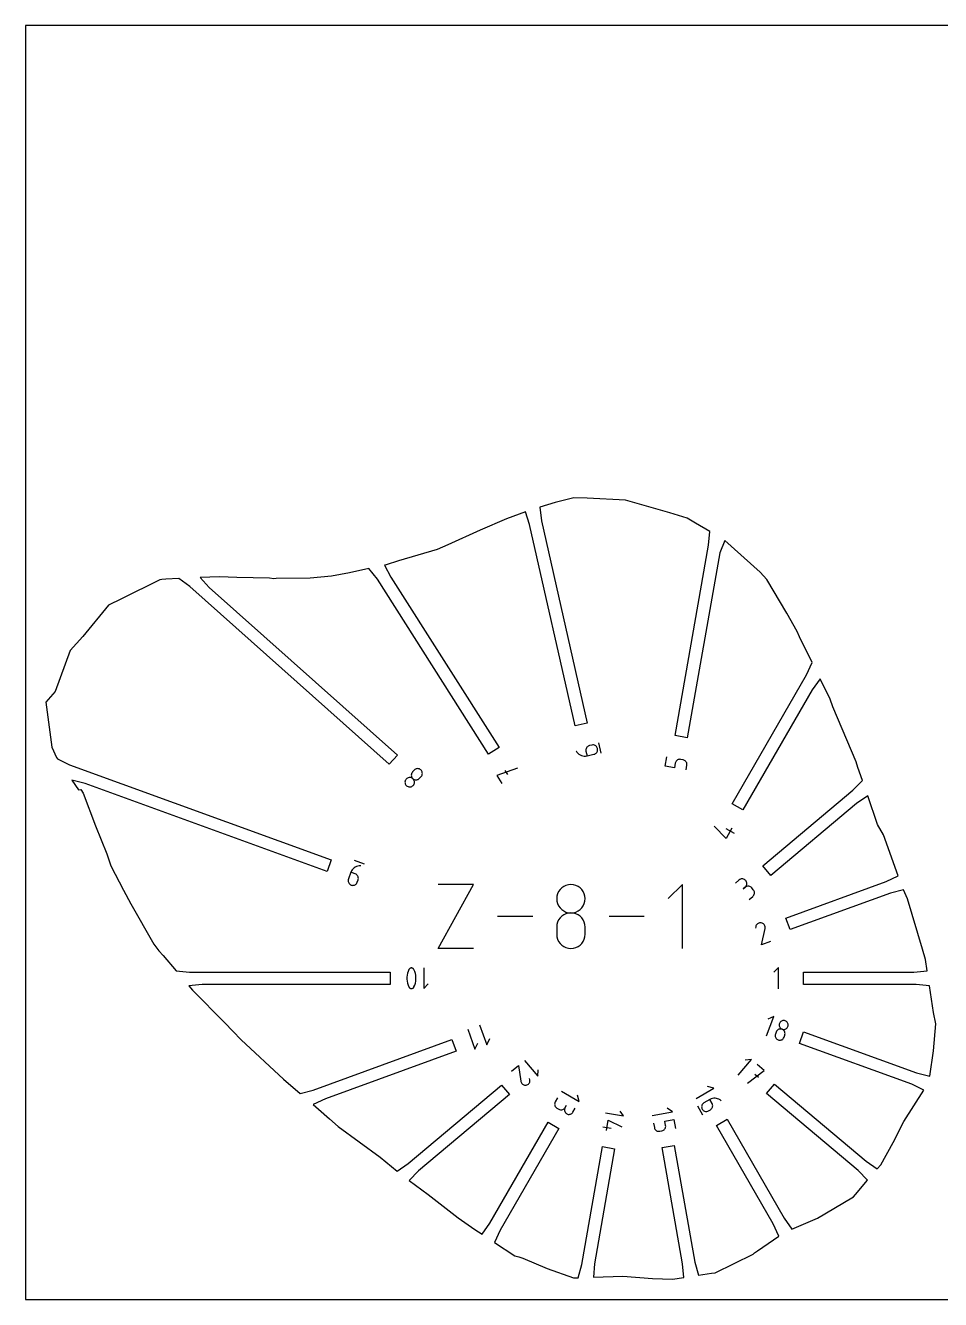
# Model space of a CAD drawing. Extents: x 0 to 480, y 0 to 420.
# Drawn here: x 0 to 301.6, y 0 to 420 of the extents above; entities that cross this region are included whole.
import ezdxf

# ---------------------------------------------------------------- set-up
doc = ezdxf.new("R2010")
doc.units = 0

msp = doc.modelspace()

# ---------------------------------------------------------------- linework, layer by layer
at = {"layer": 'annotation', "color": 1}
for p, q in [((181.495869, 180.831066), (181.495869, 180.831066)), ((181.495869, 180.831066), (181.758428, 180.431149)), ((184.70231, 181.310297), (184.690035, 181.036223)), ((184.690035, 181.036223), (184.727541, 180.756378)), ((184.761079, 181.573343), (184.70231, 181.310297)), ((184.727541, 180.756378), (185.072192, 179.231161)), ((184.863053, 181.820107), (184.761079, 181.573343)), ((185.004947, 182.045333), (184.863053, 181.820107)), ((185.183471, 182.243767), (185.004947, 182.045333)), ((185.395338, 182.410152), (185.183471, 182.243767)), ((185.637261, 182.539234), (185.395338, 182.410152)), ((185.905953, 182.625758), (185.637261, 182.539234)), ((186.665761, 182.797451), (185.905953, 182.625758)), ((185.905953, 182.625758), (185.905953, 182.625758)), ((186.945683, 182.834896), (186.665761, 182.797451)), ((187.219959, 182.822459), (186.945683, 182.834896)), ((187.4833, 182.763455), (187.219959, 182.822459)), ((187.730412, 182.661202), (187.4833, 182.763455)), ((187.956005, 182.519016), (187.730412, 182.661202)), ((188.154787, 182.340214), (187.956005, 182.519016)), ((188.321467, 182.128112), (188.154787, 182.340214)), ((188.450752, 181.886026), (188.321467, 182.128112)), ((188.400022, 180.554066), (188.502592, 180.801039)), ((188.537351, 181.617274), (188.450752, 181.886026)), ((188.502592, 180.801039), (188.561897, 181.064113)), ((188.574596, 181.337966), (188.537351, 181.617274)), ((188.537351, 181.617274), (188.537351, 181.617274)), ((188.561897, 181.064113), (188.574596, 181.337966)), ((189.783721, 180.095035), (189.007698, 183.529248)), ((181.758428, 180.431149), (182.069763, 180.080082)), ((182.069763, 180.080082), (182.423415, 179.78073)), ((182.423415, 179.78073), (182.812923, 179.535961)), ((182.812923, 179.535961), (183.231827, 179.34864)), ((183.231827, 179.34864), (183.673666, 179.221633)), ((183.673666, 179.221633), (184.13198, 179.157807)), ((184.13198, 179.157807), (184.600309, 179.160028)), ((184.600309, 179.160028), (185.072192, 179.231161)), ((185.072192, 179.231161), (187.355063, 179.747018)), ((187.355063, 179.747018), (187.623871, 179.833643)), ((187.355063, 179.747018), (187.355063, 179.747018)), ((187.623871, 179.833643), (187.86611, 179.962982)), ((187.86611, 179.962982), (188.078442, 180.129715)), ((188.078442, 180.129715), (188.257525, 180.328517)), ((188.257525, 180.328517), (188.400022, 180.554066)), ((210.782246, 175.790113), (211.325303, 178.869945)), ((214.141869, 176.785514), (213.87034, 175.245599)), ((214.215339, 177.057656), (214.141869, 176.785514)), ((214.332531, 177.305451), (214.215339, 177.057656)), ((214.488373, 177.52528), (214.332531, 177.305451)), ((214.677796, 177.713524), (214.488373, 177.52528)), ((214.895728, 177.866564), (214.677796, 177.713524)), ((215.137099, 177.980779), (214.895728, 177.866564)), ((215.396838, 178.05255), (215.137099, 177.980779)), ((215.669875, 178.078259), (215.396838, 178.05255)), ((215.951139, 178.054285), (215.669875, 178.078259)), ((216.71827, 177.919019), (215.951139, 178.054285)), ((215.951139, 178.054285), (215.951139, 178.054285)), ((216.990904, 177.845311), (216.71827, 177.919019)), ((217.239035, 177.72767), (216.990904, 177.845311)), ((217.459075, 177.571252), (217.239035, 177.72767)), ((217.647435, 177.381216), (217.459075, 177.571252)), ((217.800525, 177.162718), (217.647435, 177.381216)), ((217.914755, 176.920917), (217.800525, 177.162718)), ((217.986537, 176.66097), (217.914755, 176.920917)), ((218.012281, 176.388034), (217.986537, 176.66097)), ((127.192227, 173.171802), (127.162041, 172.905969)), ((127.162041, 172.905969), (127.177181, 172.639633)), ((127.177181, 172.639633), (127.237278, 172.37906)), ((127.26811, 173.430868), (127.192227, 173.171802)), ((127.237278, 172.37906), (127.341964, 172.130515)), ((127.390056, 173.676902), (127.26811, 173.430868)), ((127.558436, 173.903638), (127.390056, 173.676902)), ((128.076872, 174.485025), (127.558436, 173.903638)), ((127.558436, 173.903638), (127.558436, 173.903638)), ((128.282835, 174.678065), (128.076872, 174.485025)), ((128.513131, 174.826991), (128.282835, 174.678065)), ((128.761531, 174.931512), (128.513131, 174.826991)), ((129.021801, 174.991334), (128.761531, 174.931512)), ((129.287713, 175.006166), (129.021801, 174.991334)), ((129.553035, 174.975715), (129.287713, 175.006166)), ((129.811537, 174.89969), (129.553035, 174.975715)), ((130.056987, 174.777797), (129.811537, 174.89969)), ((129.892555, 171.822253), (130.410991, 172.40364)), ((130.283154, 174.609744), (130.056987, 174.777797)), ((130.475915, 174.404229), (130.283154, 174.609744)), ((130.283154, 174.609744), (130.283154, 174.609744)), ((130.410991, 172.40364), (130.579269, 172.630284)), ((130.410991, 172.40364), (130.410991, 172.40364)), ((130.625019, 174.17429), (130.475915, 174.404229)), ((130.579269, 172.630284), (130.700945, 172.87607)), ((130.730043, 173.926151), (130.625019, 174.17429)), ((130.700945, 172.87607), (130.77644, 173.134772)), ((130.790569, 173.666037), (130.730043, 173.926151)), ((130.77644, 173.134772), (130.806175, 173.400169)), ((130.806175, 173.400169), (130.790569, 173.666037)), ((162.149663, 175.181655), (155.367879, 172.72358)), ((155.367879, 172.72358), (157.048349, 170.08139)), ((158.013795, 174.40642), (158.853912, 173.085511)), ((213.87034, 175.245599), (210.782246, 175.790113)), ((217.716868, 174.567352), (217.988397, 176.107268)), ((217.988397, 176.107268), (218.012281, 176.388034)), ((217.988397, 176.107268), (217.988397, 176.107268)), ((125.110189, 170.836951), (125.080323, 170.571477)), ((125.080323, 170.571477), (125.09566, 170.305362)), ((125.09566, 170.305362), (125.15586, 170.044905)), ((125.185599, 171.095487), (125.110189, 170.836951)), ((125.15586, 170.044905), (125.260584, 169.796402)), ((125.306891, 171.340786), (125.185599, 171.095487)), ((125.260584, 169.796402), (125.409491, 169.56615)), ((125.474406, 171.566553), (125.306891, 171.340786)), ((125.409491, 169.56615), (125.602242, 169.360449)), ((125.68047, 171.759706), (125.474406, 171.566553)), ((125.474406, 171.566553), (125.474406, 171.566553)), ((125.602242, 169.360449), (125.602242, 169.360449)), ((125.602242, 169.360449), (125.828594, 169.192428)), ((125.911036, 171.908935), (125.68047, 171.759706)), ((125.828594, 169.192428), (126.074332, 169.070765)), ((126.159827, 172.013894), (125.911036, 171.908935)), ((126.074332, 169.070765), (126.333161, 168.99508)), ((126.420561, 172.074236), (126.159827, 172.013894)), ((126.333161, 168.99508), (126.598787, 168.964991)), ((126.686961, 172.089615), (126.420561, 172.074236)), ((126.598787, 168.964991), (126.864914, 168.980119)), ((126.952746, 172.059684), (126.686961, 172.089615)), ((126.864914, 168.980119), (127.125246, 169.040081)), ((127.211639, 171.984097), (126.952746, 172.059684)), ((127.125246, 169.040081), (127.373489, 169.144497)), ((127.457359, 171.862507), (127.211639, 171.984097)), ((127.341964, 172.130515), (127.49087, 171.900262)), ((127.373489, 169.144497), (127.603347, 169.292986)), ((127.683627, 171.694568), (127.457359, 171.862507)), ((127.49087, 171.900262), (127.683627, 171.694568)), ((127.603347, 169.292986), (127.808525, 169.485168)), ((127.683627, 171.694568), (127.683627, 171.694568)), ((127.683627, 171.694568), (127.909982, 171.52655)), ((127.876288, 171.488939), (127.683627, 171.694568)), ((127.683627, 171.694568), (127.683627, 171.694568)), ((127.808525, 169.485168), (127.976904, 169.711925)), ((127.808525, 169.485168), (127.808525, 169.485168)), ((128.025121, 171.258697), (127.876288, 171.488939)), ((127.909982, 171.52655), (128.155746, 171.404916)), ((127.976904, 169.711925), (128.09885, 169.958013)), ((128.129754, 171.01012), (128.025121, 171.258697)), ((128.09885, 169.958013), (128.174736, 170.217154)), ((128.189816, 170.749486), (128.129754, 171.01012)), ((128.155746, 171.404916), (128.414644, 171.329308)), ((128.174736, 170.217154), (128.204934, 170.483071)), ((128.204934, 170.483071), (128.189816, 170.749486)), ((128.414644, 171.329308), (128.680404, 171.299371)), ((128.680404, 171.299371), (128.946752, 171.314746)), ((128.946752, 171.314746), (129.207415, 171.375079)), ((129.207415, 171.375079), (129.456118, 171.480012)), ((129.456118, 171.480012), (129.686589, 171.629189)), ((129.686589, 171.629189), (129.892555, 171.822253)), ((230.90011, 151.993397), (226.938346, 156.083745)), ((232.85503, 155.379419), (230.90011, 151.993397)), ((233.624749, 153.581735), (230.91639, 155.145406)), ((111.704274, 143.470357), (108.395804, 144.674541)), ((109.545632, 142.902326), (109.103321, 142.767365)), ((110.008356, 142.973601), (109.545632, 142.902326)), ((110.485545, 142.977248), (110.008356, 142.973601)), ((110.485545, 142.977248), (110.485545, 142.977248)), ((106.40806, 138.634191), (106.335503, 138.361241)), ((107.211253, 140.840944), (106.40806, 138.634191)), ((106.40806, 138.634191), (106.40806, 138.634191)), ((107.406165, 141.275239), (107.211253, 140.840944)), ((108.680623, 140.306137), (107.211253, 140.840944)), ((107.657182, 141.669499), (107.406165, 141.275239)), ((107.958354, 142.019785), (107.657182, 141.669499)), ((108.303734, 142.322152), (107.958354, 142.019785)), ((108.687372, 142.572659), (108.303734, 142.322152)), ((108.935716, 140.186438), (108.680623, 140.306137)), ((109.103321, 142.767365), (108.687372, 142.572659)), ((109.159213, 140.027675), (108.935716, 140.186438)), ((109.348443, 139.835537), (109.159213, 140.027675)), ((109.500734, 139.61571), (109.348443, 139.835537)), ((109.613413, 139.373882), (109.500734, 139.61571)), ((109.68381, 139.115739), (109.613413, 139.373882)), ((109.709251, 138.84697), (109.68381, 139.115739)), ((109.687066, 138.573261), (109.709251, 138.84697)), ((235.903982, 138.634498), (235.642937, 138.566587)), ((236.170348, 138.656543), (235.903982, 138.634498)), ((236.435788, 138.633322), (236.170348, 138.656543)), ((236.694053, 138.565433), (236.435788, 138.633322)), ((106.335503, 138.361241), (106.313133, 138.087556)), ((106.313133, 138.087556), (106.338332, 137.818812)), ((106.338332, 137.818812), (106.408483, 137.560685)), ((106.408483, 137.560685), (106.520967, 137.31885)), ((106.520967, 137.31885), (106.673165, 137.098982)), ((106.673165, 137.098982), (106.86246, 136.906757)), ((106.86246, 136.906757), (107.086234, 136.747851)), ((107.086234, 136.747851), (107.341868, 136.627939)), ((107.341868, 136.627939), (107.341868, 136.627939)), ((107.341868, 136.627939), (107.614227, 136.555677)), ((107.614227, 136.555677), (107.887501, 136.533673)), ((107.887501, 136.533673), (108.155983, 136.55928)), ((108.155983, 136.55928), (108.413971, 136.629853)), ((108.413971, 136.629853), (108.655758, 136.742744)), ((108.655758, 136.742744), (108.875639, 136.895308)), ((108.875639, 136.895308), (109.06791, 137.084899)), ((109.06791, 137.084899), (109.226866, 137.308871)), ((109.226866, 137.308871), (109.346801, 137.564577)), ((109.346801, 137.564577), (109.614582, 138.3003)), ((109.614582, 138.3003), (109.687066, 138.573261)), ((109.614582, 138.3003), (109.614582, 138.3003)), ((135.963872, 115.736499), (147.690676, 136.856402)), ((147.690676, 136.856402), (135.963872, 136.856402)), ((175.719695, 134.507563), (175.372422, 133.778287)), ((176.182769, 135.16146), (175.719695, 134.507563)), ((176.748312, 135.726557), (176.182769, 135.16146)), ((177.402991, 136.189437), (176.748312, 135.726557)), ((178.133476, 136.536679), (177.402991, 136.189437)), ((178.926434, 136.754865), (178.133476, 136.536679)), ((179.768533, 136.830575), (178.926434, 136.754865)), ((180.610632, 136.754865), (179.768533, 136.830575)), ((179.768533, 136.830575), (179.768533, 136.830575)), ((181.40359, 136.536679), (180.610632, 136.754865)), ((182.134075, 136.189437), (181.40359, 136.536679)), ((182.788754, 135.726557), (182.134075, 136.189437)), ((183.354297, 135.16146), (182.788754, 135.726557)), ((183.81737, 134.507563), (183.354297, 135.16146)), ((184.164643, 133.778287), (183.81737, 134.507563)), ((216.542277, 136.856402), (211.847052, 132.159853)), ((216.542277, 115.736499), (216.542277, 136.856402)), ((235.1618, 138.29078), (233.963958, 137.285671)), ((235.39346, 138.452214), (235.1618, 138.29078)), ((235.642937, 138.566587), (235.39346, 138.452214)), ((237.172017, 135.895096), (236.572251, 135.391832)), ((236.572251, 135.391832), (237.172017, 135.895096)), ((236.938898, 138.453474), (236.694053, 138.565433)), ((237.164073, 138.298043), (236.938898, 138.453474)), ((237.363331, 138.099738), (237.164073, 138.298043)), ((237.172017, 135.895096), (237.371222, 136.095209)), ((237.403678, 136.05653), (237.172017, 135.895096)), ((237.172017, 135.895096), (237.172017, 135.895096)), ((237.524868, 137.868064), (237.363331, 138.099738)), ((237.363331, 138.099738), (237.363331, 138.099738)), ((237.371222, 136.095209), (237.527152, 136.321067)), ((237.653154, 136.170904), (237.403678, 136.05653)), ((237.639494, 137.618536), (237.524868, 137.868064)), ((237.527152, 136.321067), (237.639287, 136.566442)), ((237.639287, 136.566442), (237.707107, 136.825105)), ((237.70773, 137.35738), (237.639494, 137.618536)), ((237.914199, 136.238814), (237.653154, 136.170904)), ((237.707107, 136.825105), (237.730095, 137.090827)), ((237.730095, 137.090827), (237.70773, 137.35738)), ((238.180565, 136.260859), (237.914199, 136.238814)), ((238.446005, 136.237639), (238.180565, 136.260859)), ((238.704271, 136.16975), (238.446005, 136.237639)), ((238.949115, 136.05779), (238.704271, 136.16975)), ((239.17429, 135.902359), (238.949115, 136.05779)), ((239.373549, 135.704054), (239.17429, 135.902359)), ((239.876813, 135.104288), (239.373549, 135.704054)), ((239.373549, 135.704054), (239.373549, 135.704054)), ((240.037579, 134.873532), (239.876813, 135.104288)), ((240.151587, 134.62474), (240.037579, 134.873532)), ((240.21934, 134.36416), (240.151587, 134.62474)), ((175.154282, 132.98705), (175.078606, 132.14727)), ((175.078606, 132.14727), (175.078606, 132.14727)), ((175.078606, 132.14727), (175.154326, 131.303549)), ((175.372422, 133.778287), (175.154282, 132.98705)), ((175.154326, 131.303549), (175.372575, 130.509241)), ((175.372575, 130.509241), (175.71999, 129.777657)), ((183.817076, 129.777657), (184.164491, 130.509241)), ((184.164491, 130.509241), (184.38274, 131.303549)), ((184.382784, 132.98705), (184.164643, 133.778287)), ((184.38274, 131.303549), (184.45846, 132.14727)), ((184.45846, 132.14727), (184.382784, 132.98705)), ((184.45846, 132.14727), (184.45846, 132.14727)), ((238.484818, 131.89792), (239.68266, 132.903029)), ((239.68266, 132.903029), (239.881879, 133.103126)), ((239.68266, 132.903029), (239.68266, 132.903029)), ((239.881879, 133.103126), (240.037859, 133.328924)), ((240.037859, 133.328924), (240.150098, 133.574174)), ((240.150098, 133.574174), (240.218093, 133.832629)), ((240.218093, 133.832629), (240.241341, 134.098041)), ((240.241341, 134.098041), (240.21934, 134.36416)), ((167.160629, 126.296451), (155.612627, 126.296451)), ((175.71999, 129.777657), (176.183205, 129.122107)), ((176.748312, 126.345657), (176.182769, 125.779562)), ((176.183205, 129.122107), (176.748857, 128.555902)), ((177.402991, 126.809141), (176.748312, 126.345657)), ((176.748857, 128.555902), (177.40358, 128.09235)), ((178.133476, 127.156694), (177.402991, 126.809141)), ((177.40358, 128.09235), (178.13401, 127.744763)), ((178.926434, 127.374994), (178.133476, 127.156694)), ((178.13401, 127.744763), (178.926782, 127.52645)), ((179.768533, 127.450721), (178.926434, 127.374994)), ((178.926782, 127.52645), (179.768533, 127.450721)), ((179.768533, 127.450721), (180.610283, 127.52645)), ((180.610632, 127.375038), (179.768533, 127.450721)), ((179.768533, 127.450721), (179.768533, 127.450721)), ((179.768533, 127.450721), (179.768533, 127.450721)), ((180.610283, 127.52645), (181.403056, 127.744763)), ((181.40359, 127.156846), (180.610632, 127.375038)), ((181.403056, 127.744763), (182.133486, 128.09235)), ((182.134075, 126.809435), (181.40359, 127.156846)), ((182.133486, 128.09235), (182.788209, 128.555902)), ((182.788754, 126.346093), (182.134075, 126.809435)), ((182.788209, 128.555902), (183.353861, 129.122107)), ((183.354297, 125.780107), (182.788754, 126.346093)), ((183.353861, 129.122107), (183.817076, 129.777657)), ((203.928412, 126.296451), (192.38041, 126.296451)), ((175.154282, 123.598823), (175.078606, 122.755496)), ((175.078606, 122.755496), (175.078606, 120.419141)), ((175.372422, 124.392824), (175.154282, 123.598823)), ((175.719695, 125.124177), (175.372422, 124.392824)), ((176.182769, 125.779562), (175.719695, 125.124177)), ((183.81737, 125.124766), (183.354297, 125.780107)), ((184.164643, 124.393358), (183.81737, 125.124766)), ((184.382784, 123.599172), (184.164643, 124.393358)), ((184.45846, 122.755496), (184.382784, 123.599172)), ((184.45846, 120.419141), (184.45846, 122.755496)), ((184.45846, 122.755496), (184.45846, 122.755496)), ((240.673663, 122.885724), (240.615428, 122.44535)), ((240.747759, 123.158593), (240.673663, 122.885724)), ((240.865503, 123.406718), (240.747759, 123.158593)), ((241.021838, 123.626614), (240.865503, 123.406718)), ((241.211704, 123.814796), (241.021838, 123.626614)), ((241.430042, 123.967779), (241.211704, 123.814796)), ((241.671793, 124.082079), (241.430042, 123.967779)), ((241.931897, 124.154208), (241.671793, 124.082079)), ((242.205296, 124.180683), (241.931897, 124.154208)), ((242.48693, 124.158019), (242.205296, 124.180683)), ((242.758644, 124.083286), (242.48693, 124.158019)), ((242.48693, 124.158019), (242.48693, 124.158019)), ((242.617145, 116.932766), (243.741508, 122.29272)), ((243.006132, 123.965012), (242.758644, 124.083286)), ((243.225737, 123.80825), (243.006132, 123.965012)), ((243.413801, 123.618055), (243.225737, 123.80825)), ((243.566667, 123.399481), (243.413801, 123.618055)), ((243.680678, 123.157583), (243.566667, 123.399481)), ((243.752175, 122.897415), (243.680678, 123.157583)), ((243.741508, 122.29272), (243.743292, 122.297919)), ((243.741508, 122.29272), (243.741508, 122.29272)), ((243.743292, 122.297919), (243.744931, 122.303103)), ((243.744931, 122.303103), (243.746432, 122.308314)), ((243.746432, 122.308314), (243.747803, 122.313595)), ((243.747803, 122.313595), (243.749053, 122.318986)), ((243.749053, 122.318986), (243.75019, 122.324529)), ((243.75019, 122.324529), (243.751221, 122.330265)), ((243.751221, 122.330265), (243.752155, 122.336237)), ((243.752155, 122.336237), (243.753, 122.342486)), ((243.777502, 122.624031), (243.752175, 122.897415)), ((243.753, 122.342486), (243.777502, 122.624031)), ((243.753, 122.342486), (243.753, 122.342486)), ((175.078606, 120.419141), (175.078606, 120.419141)), ((175.078606, 120.419141), (175.154326, 119.575874)), ((175.154326, 119.575874), (175.372575, 118.782783)), ((175.372575, 118.782783), (175.71999, 118.052962)), ((175.71999, 118.052962), (176.183205, 117.399502)), ((183.353861, 117.399502), (183.817076, 118.052962)), ((183.817076, 118.052962), (184.164491, 118.782783)), ((184.164491, 118.782783), (184.38274, 119.575874)), ((184.38274, 119.575874), (184.45846, 120.419141)), ((245.555886, 118.002381), (242.617145, 116.932766)), ((147.690676, 115.736499), (135.963872, 115.736499)), ((176.183205, 117.399502), (176.748857, 116.835494)), ((176.748857, 116.835494), (177.40358, 116.374032)), ((177.40358, 116.374032), (178.13401, 116.028207)), ((178.13401, 116.028207), (178.926782, 115.811111)), ((178.926782, 115.811111), (179.768533, 115.735837)), ((179.768533, 115.735837), (180.610283, 115.811111)), ((179.768533, 115.735837), (179.768533, 115.735837)), ((180.610283, 115.811111), (181.403056, 116.028207)), ((181.403056, 116.028207), (182.133486, 116.374032)), ((182.133486, 116.374032), (182.788209, 116.835494)), ((182.788209, 116.835494), (183.353861, 117.399502)), ((126.81515, 109.216846), (126.674073, 109.139549)), ((126.966801, 109.269297), (126.81515, 109.216846)), ((127.125375, 109.29571), (126.966801, 109.269297)), ((127.287221, 109.294892), (127.125375, 109.29571)), ((127.44869, 109.265652), (127.287221, 109.294892)), ((127.60613, 109.206796), (127.44869, 109.265652)), ((127.60613, 109.206796), (127.60613, 109.206796)), ((127.669025, 109.173234), (127.60613, 109.206796)), ((131.234357, 109.29615), (131.234357, 102.521956)), ((248.18523, 109.429853), (246.619792, 107.863974)), ((248.18523, 102.388253), (248.18523, 109.429853)), ((125.763682, 106.890138), (125.698448, 106.241353)), ((125.698448, 106.241353), (125.698448, 105.589922)), ((125.698448, 105.589922), (125.763682, 104.940855)), ((125.894149, 107.531265), (125.763682, 106.890138)), ((126.08985, 108.159724), (125.894149, 107.531265)), ((126.350784, 108.770505), (126.08985, 108.159724)), ((126.43824, 108.915186), (126.350784, 108.770505)), ((126.350784, 108.770505), (126.350784, 108.770505)), ((126.54722, 109.038598), (126.43824, 108.915186)), ((126.674073, 109.139549), (126.54722, 109.038598)), ((127.728741, 109.135538), (127.669025, 109.173234)), ((127.785122, 109.093888), (127.728741, 109.135538)), ((127.838009, 109.048462), (127.785122, 109.093888)), ((127.887246, 108.999438), (127.838009, 109.048462)), ((127.932676, 108.946995), (127.887246, 108.999438)), ((127.974141, 108.89131), (127.932676, 108.946995)), ((128.011483, 108.832562), (127.974141, 108.89131)), ((128.044546, 108.77093), (128.011483, 108.832562)), ((128.304221, 108.15889), (128.044546, 108.77093)), ((128.044546, 108.77093), (128.044546, 108.77093)), ((128.498978, 107.529487), (128.304221, 108.15889)), ((128.628816, 106.88773), (128.498978, 107.529487)), ((128.693735, 106.238631), (128.628816, 106.88773)), ((128.628816, 104.938447), (128.693735, 105.5872)), ((128.693735, 105.5872), (128.693735, 106.238631)), ((125.763682, 104.940855), (125.894149, 104.299161)), ((125.894149, 104.299161), (126.08985, 103.669852)), ((126.08985, 103.669852), (126.350784, 103.057938)), ((126.350784, 103.057938), (126.350784, 103.057938)), ((126.350784, 103.057938), (126.383968, 102.996183)), ((126.383968, 102.996183), (126.421588, 102.937141)), ((126.421588, 102.937141), (126.463362, 102.881102)), ((126.463362, 102.881102), (126.509007, 102.828358)), ((126.509007, 102.828358), (126.558239, 102.779197)), ((126.558239, 102.779197), (126.610775, 102.73391)), ((126.610775, 102.73391), (126.666332, 102.692787)), ((126.666332, 102.692787), (126.724627, 102.656119)), ((126.724627, 102.656119), (126.785376, 102.624196)), ((126.785376, 102.624196), (126.785376, 102.624196)), ((126.785376, 102.624196), (126.944067, 102.564065)), ((126.944067, 102.564065), (127.106481, 102.533825)), ((127.106481, 102.533825), (127.269011, 102.532277)), ((127.269011, 102.532277), (127.428048, 102.558222)), ((127.428048, 102.558222), (127.579984, 102.610461)), ((127.579984, 102.610461), (127.72121, 102.687793)), ((127.72121, 102.687793), (127.848117, 102.789021)), ((127.848117, 102.789021), (127.957099, 102.912944)), ((127.957099, 102.912944), (128.044546, 103.058363)), ((128.044546, 103.058363), (128.304221, 103.669018)), ((128.044546, 103.058363), (128.044546, 103.058363)), ((128.304221, 103.669018), (128.498978, 104.297383)), ((128.498978, 104.297383), (128.628816, 104.938447)), ((131.234357, 102.521956), (132.740347, 104.028371)), ((244.280355, 86.935482), (246.592899, 93.289146)), ((246.592899, 93.289146), (244.666145, 92.390355)), ((145.735599, 89.164343), (148.143968, 82.547403)), ((149.687982, 90.602892), (152.096351, 83.985953)), ((247.546439, 88.425348), (247.431332, 88.17993)), ((247.699004, 88.640328), (247.546439, 88.425348)), ((247.883557, 88.822322), (247.699004, 88.640328)), ((248.094629, 88.968781), (247.883557, 88.822322)), ((248.32675, 89.077159), (248.094629, 88.968781)), ((248.574452, 89.144908), (248.32675, 89.077159)), ((248.390089, 90.743216), (248.368773, 90.48036)), ((248.368773, 90.48036), (248.393183, 90.222232)), ((248.459693, 91.00533), (248.390089, 90.743216)), ((248.393183, 90.222232), (248.460755, 89.974297)), ((248.574412, 91.249681), (248.459693, 91.00533)), ((248.459693, 91.00533), (248.459693, 91.00533)), ((248.460755, 89.974297), (248.568927, 89.742025)), ((248.568927, 89.742025), (248.715136, 89.530881)), ((248.726674, 91.46383), (248.574412, 91.249681)), ((248.832265, 89.16948), (248.574452, 89.144908)), ((248.715136, 89.530881), (248.896817, 89.346335)), ((248.911, 91.645198), (248.726674, 91.46383)), ((249.09472, 89.148327), (248.832265, 89.16948)), ((248.896817, 89.346335), (249.111409, 89.193853)), ((249.121909, 91.79121), (248.911, 91.645198)), ((249.356347, 89.078902), (249.09472, 89.148327)), ((249.111409, 89.193853), (249.356347, 89.078902)), ((249.353921, 91.899288), (249.121909, 91.79121)), ((249.601557, 91.966855), (249.353921, 91.899288)), ((249.601395, 88.963927), (249.356347, 89.078902)), ((249.356347, 89.078902), (249.356347, 89.078902)), ((249.356347, 89.078902), (249.356347, 89.078902)), ((249.356347, 89.078902), (249.61787, 89.009516)), ((249.816056, 88.811461), (249.601395, 88.963927)), ((249.859336, 91.991334), (249.601557, 91.966855)), ((249.61787, 89.009516), (249.88027, 88.988387)), ((249.997773, 88.626962), (249.816056, 88.811461)), ((250.121778, 91.970147), (249.859336, 91.991334)), ((249.88027, 88.988387), (250.13807, 89.012976)), ((250.143991, 88.415886), (249.997773, 88.626962)), ((250.383404, 91.900717), (250.121778, 91.970147)), ((250.13807, 89.012976), (250.385793, 89.08074)), ((250.252155, 88.183692), (250.143991, 88.415886)), ((250.628449, 91.785734), (250.383404, 91.900717)), ((250.383404, 91.900717), (250.383404, 91.900717)), ((250.385793, 89.08074), (250.617959, 89.189139)), ((250.617959, 89.189139), (250.829092, 89.335633)), ((250.84311, 91.633269), (250.628449, 91.785734)), ((250.829092, 89.335633), (251.013713, 89.517681)), ((251.024846, 91.448821), (250.84311, 91.633269)), ((251.013713, 89.517681), (251.166344, 89.732741)), ((251.171115, 91.237884), (251.024846, 91.448821)), ((251.166344, 89.732741), (251.281508, 89.978273)), ((251.279375, 91.005957), (251.171115, 91.237884)), ((251.347086, 90.758536), (251.279375, 91.005957)), ((251.281508, 89.978273), (251.350694, 90.239197)), ((251.281508, 89.978273), (251.281508, 89.978273)), ((251.371706, 90.501117), (251.347086, 90.758536)), ((251.350694, 90.239197), (251.371706, 90.501117)), ((148.143968, 82.547403), (149.079437, 84.55426)), ((152.096351, 83.985953), (153.031819, 85.992809)), ((247.105955, 87.215088), (247.084773, 86.952599)), ((247.084773, 86.952599), (247.109376, 86.695001)), ((247.17551, 87.477066), (247.105955, 87.215088)), ((247.109376, 86.695001), (247.177177, 86.447695)), ((247.431332, 88.17993), (247.17551, 87.477066)), ((247.17551, 87.477066), (247.17551, 87.477066)), ((247.177177, 86.447695), (247.28559, 86.216084)), ((247.28559, 86.216084), (247.432027, 86.005569)), ((247.432027, 86.005569), (247.613901, 85.821552)), ((247.613901, 85.821552), (247.828626, 85.669436)), ((247.828626, 85.669436), (248.073614, 85.554623)), ((248.073614, 85.554623), (248.073614, 85.554623)), ((248.073614, 85.554623), (248.335087, 85.4851)), ((248.335087, 85.4851), (248.597354, 85.463605)), ((248.597354, 85.463605), (248.854961, 85.487663)), ((248.854961, 85.487663), (249.102455, 85.554799)), ((249.102455, 85.554799), (249.334381, 85.662537)), ((249.334381, 85.662537), (249.545285, 85.808402)), ((249.545285, 85.808402), (249.729713, 85.98992)), ((249.729713, 85.98992), (249.882211, 86.204614)), ((249.882211, 86.204614), (249.997325, 86.450009)), ((249.997325, 86.450009), (250.253146, 87.152873)), ((250.319708, 87.935836), (250.252155, 88.183692)), ((250.253146, 87.152873), (250.322759, 87.414969)), ((250.253146, 87.152873), (250.253146, 87.152873)), ((250.344094, 87.677776), (250.319708, 87.935836)), ((250.322759, 87.414969), (250.344094, 87.677776)), ((160.232425, 75.244797), (162.532456, 77.174752)), ((162.532456, 77.174752), (163.278103, 71.969944)), ((164.474771, 78.804476), (168.820304, 73.625672)), ((168.820304, 73.625672), (169.005278, 75.743379)), ((234.918516, 73.906061), (239.262324, 79.08281)), ((239.262324, 79.08281), (237.14551, 78.897312)), ((243.50532, 75.522513), (241.20328, 77.454154)), ((163.278103, 71.969944), (163.278103, 71.969944)), ((163.278103, 71.969944), (163.278201, 71.964668)), ((163.278201, 71.964668), (163.278425, 71.959453)), ((163.278425, 71.959453), (163.278782, 71.954258)), ((163.278782, 71.954258), (163.279278, 71.949044)), ((163.279278, 71.949044), (163.279921, 71.94377)), ((163.279921, 71.94377), (163.280715, 71.938396)), ((163.280715, 71.938396), (163.281669, 71.932882)), ((163.281669, 71.932882), (163.282787, 71.927188)), ((163.282787, 71.927188), (163.284077, 71.921273)), ((163.284077, 71.921273), (163.284077, 71.921273)), ((163.284077, 71.921273), (163.354421, 71.659225)), ((163.354421, 71.659225), (163.46704, 71.420902)), ((163.46704, 71.420902), (163.616972, 71.209662)), ((165.913476, 71.217753), (166.06022, 71.427465)), ((166.06022, 71.427465), (166.16972, 71.659583)), ((166.240552, 72.442322), (166.148487, 72.858738)), ((166.16972, 71.659583), (166.238555, 71.909302)), ((166.238555, 71.909302), (166.263305, 72.171817)), ((166.263305, 72.171817), (166.240552, 72.442322)), ((238.010654, 71.311448), (243.50532, 75.522513)), ((241.570955, 73.217227), (240.420098, 74.182911)), ((163.616972, 71.209662), (163.79926, 71.028865)), ((163.79926, 71.028865), (164.008944, 70.88187)), ((164.008944, 70.88187), (164.241064, 70.772034)), ((164.241064, 70.772034), (164.490661, 70.702718)), ((164.490661, 70.702718), (164.752775, 70.677281)), ((164.752775, 70.677281), (165.022447, 70.69908)), ((165.022447, 70.69908), (165.283972, 70.771111)), ((165.022447, 70.69908), (165.022447, 70.69908)), ((165.283972, 70.771111), (165.521932, 70.884771)), ((165.521932, 70.884771), (165.732906, 71.035253)), ((165.732906, 71.035253), (165.913476, 71.217753)), ((176.619875, 68.649426), (182.475444, 65.268711)), ((182.475444, 65.268711), (181.924885, 67.322267)), ((221.028171, 66.251256), (226.88374, 69.63197)), ((226.88374, 69.63197), (224.830029, 70.18195)), ((174.421041, 64.652428), (174.40031, 64.394277)), ((174.40031, 64.394277), (174.423838, 64.138741)), ((174.487628, 64.907392), (174.421041, 64.652428)), ((174.423838, 64.138741), (174.490025, 63.891624)), ((174.601669, 65.153366), (174.487628, 64.907392)), ((174.490025, 63.891624), (174.597273, 63.658729)), ((174.597273, 63.658729), (174.743985, 63.445857)), ((175.352397, 66.453665), (174.601669, 65.153366)), ((174.601669, 65.153366), (174.601669, 65.153366)), ((174.743985, 63.445857), (174.928561, 63.258813)), ((174.928561, 63.258813), (175.149404, 63.103399)), ((175.149404, 63.103399), (175.800472, 62.727505)), ((177.506109, 62.871263), (177.693651, 63.056393)), ((177.735638, 63.032152), (177.669117, 62.77715)), ((177.693651, 63.056393), (177.849663, 63.278136)), ((177.849663, 63.278136), (177.735638, 63.032152)), ((177.849663, 63.278136), (178.225557, 63.929203)), ((178.225557, 63.929203), (177.849663, 63.278136)), ((177.849663, 63.278136), (177.849663, 63.278136)), ((180.450261, 61.77668), (181.200989, 63.076979)), ((213.238888, 61.839919), (211.497135, 63.059141)), ((221.46986, 63.79587), (223.160218, 60.868086)), ((222.869456, 63.769338), (222.845796, 63.513646)), ((222.845796, 63.513646), (222.866397, 63.25552)), ((222.866397, 63.25552), (222.932804, 63.000795)), ((222.935833, 64.016766), (222.869456, 63.769338)), ((222.932804, 63.000795), (223.046561, 62.755302)), ((223.04338, 64.250096), (222.935833, 64.016766)), ((223.190554, 64.463496), (223.04338, 64.250096)), ((223.375809, 64.651134), (223.190554, 64.463496)), ((223.597601, 64.807177), (223.375809, 64.651134)), ((225.543827, 65.930831), (223.597601, 64.807177)), ((223.597601, 64.807177), (223.597601, 64.807177)), ((225.95624, 66.130548), (225.543827, 65.930831)), ((226.294555, 64.630532), (225.543827, 65.930831)), ((226.385035, 66.266064), (225.95624, 66.130548)), ((226.153572, 62.923793), (226.300419, 63.136743)), ((226.408705, 64.38462), (226.294555, 64.630532)), ((226.300419, 63.136743), (226.407559, 63.369575)), ((226.823472, 66.338164), (226.385035, 66.266064)), ((226.407559, 63.369575), (226.473474, 63.616535)), ((226.475564, 64.129813), (226.408705, 64.38462)), ((226.473474, 63.616535), (226.496648, 63.871866)), ((226.496648, 63.871866), (226.475564, 64.129813)), ((227.264809, 66.347636), (226.823472, 66.338164)), ((227.702307, 66.295267), (227.264809, 66.347636)), ((228.129224, 66.181843), (227.702307, 66.295267)), ((228.53882, 66.008152), (228.129224, 66.181843)), ((228.924353, 65.774979), (228.53882, 66.008152)), ((229.279084, 65.483112), (228.924353, 65.774979)), ((229.279084, 65.483112), (229.279084, 65.483112)), ((175.800472, 62.727505), (175.800472, 62.727505)), ((175.800472, 62.727505), (176.045389, 62.614012)), ((176.045389, 62.614012), (176.299611, 62.547716)), ((176.299611, 62.547716), (176.557304, 62.527105)), ((176.557304, 62.527105), (176.812633, 62.550666)), ((176.812633, 62.550666), (177.059767, 62.616887)), ((177.059767, 62.616887), (177.29287, 62.724257)), ((177.29287, 62.724257), (177.506109, 62.871263)), ((177.669117, 62.77715), (177.648522, 62.518921)), ((177.648522, 62.518921), (177.672275, 62.263255)), ((177.672275, 62.263255), (177.738799, 62.015943)), ((177.738799, 62.015943), (177.846518, 61.782776)), ((177.846518, 61.782776), (177.993854, 61.569544)), ((177.993854, 61.569544), (178.179231, 61.382038)), ((178.179231, 61.382038), (178.40107, 61.226049)), ((178.40107, 61.226049), (178.40107, 61.226049)), ((178.40107, 61.226049), (178.645987, 61.112556)), ((178.645987, 61.112556), (178.900209, 61.04626)), ((178.900209, 61.04626), (179.157902, 61.025649)), ((179.157902, 61.025649), (179.413231, 61.04921)), ((179.413231, 61.04921), (179.660365, 61.115431)), ((179.660365, 61.115431), (179.893468, 61.222801)), ((179.893468, 61.222801), (180.106707, 61.369807)), ((180.106707, 61.369807), (180.29425, 61.554937)), ((180.29425, 61.554937), (180.450261, 61.77668)), ((191.114838, 61.566883), (197.131541, 60.505976)), ((191.465554, 55.734187), (192.054621, 59.074955)), ((192.054621, 59.074955), (196.49848, 56.915707)), ((197.131541, 60.505976), (196.029427, 62.079486)), ((206.580181, 60.665809), (213.238888, 61.839919)), ((210.713918, 58.820263), (213.679143, 59.343112)), ((210.974643, 57.341617), (210.713918, 58.820263)), ((213.679143, 59.343112), (214.200593, 56.385821)), ((223.046561, 62.755302), (223.046561, 62.755302)), ((223.046561, 62.755302), (223.202565, 62.533555)), ((223.202565, 62.533555), (223.390108, 62.348425)), ((223.390108, 62.348425), (223.603395, 62.201446)), ((223.603395, 62.201446), (223.836626, 62.094151)), ((223.836626, 62.094151), (224.084006, 62.028072)), ((224.084006, 62.028072), (224.339736, 62.004742)), ((224.339736, 62.004742), (224.59802, 62.025695)), ((224.59802, 62.025695), (224.853059, 62.092462)), ((224.853059, 62.092462), (225.099057, 62.206579)), ((225.099057, 62.206579), (225.74682, 62.580565)), ((225.74682, 62.580565), (225.968533, 62.736482)), ((225.74682, 62.580565), (225.74682, 62.580565)), ((225.968533, 62.736482), (226.153572, 62.923793)), ((190.304537, 56.97144), (192.976699, 56.500266)), ((207.020435, 58.169002), (207.281161, 56.690357)), ((207.281161, 56.690357), (207.281161, 56.690357)), ((207.281161, 56.690357), (207.351817, 56.429176)), ((207.351817, 56.429176), (207.464681, 56.19136)), ((207.464681, 56.19136), (207.61482, 55.980382)), ((207.61482, 55.980382), (207.797301, 55.799719)), ((207.797301, 55.799719), (208.007191, 55.652844)), ((208.007191, 55.652844), (208.239559, 55.543233)), ((208.239559, 55.543233), (208.489472, 55.474361)), ((208.489472, 55.474361), (208.751997, 55.449702)), ((208.751997, 55.449702), (209.022202, 55.472731)), ((209.022202, 55.472731), (209.75881, 55.602615)), ((209.75881, 55.602615), (210.020469, 55.673354)), ((209.75881, 55.602615), (209.75881, 55.602615)), ((210.020469, 55.673354), (210.258389, 55.786219)), ((210.258389, 55.786219), (210.469182, 55.93628)), ((210.469182, 55.93628), (210.649462, 56.118606)), ((210.649462, 56.118606), (210.795843, 56.328266)), ((210.795843, 56.328266), (210.904938, 56.560328)), ((210.904938, 56.560328), (210.973361, 56.809861)), ((210.973361, 56.809861), (210.997724, 57.071935)), ((210.997724, 57.071935), (210.974643, 57.341617))]:
    msp.add_line(p, q, dxfattribs=at)
at = {"layer": 'boundary', "color": 5}
for p, q in [((174.538788, 262.742303), (169.477693, 261.176437)), ((169.477693, 261.176437), (170.030417, 256.733689)), ((180.709431, 264.238651), (174.538788, 262.742303)), ((185.089085, 264.188799), (180.709431, 264.238651)), ((197.787458, 263.529109), (185.089085, 264.188799)), ((212.33205, 259.355531), (197.787458, 263.529109)), ((158.538724, 257.344645), (149.802568, 253.609187)), ((164.757203, 259.69375), (158.538724, 257.344645)), ((166.16848, 255.445008), (164.757203, 259.69375)), ((170.030417, 256.733689), (185.099999, 190.044784)), ((218.067861, 257.547242), (212.33205, 259.355531)), ((220.827074, 255.899122), (218.067861, 257.547242)), ((149.802568, 253.609187), (139.15704, 248.807351)), ((181.148626, 189.151898), (166.16848, 255.445008)), ((225.497063, 253.165332), (220.827074, 255.899122)), ((225.15682, 248.701281), (225.497063, 253.165332)), ((139.15704, 248.807351), (135.688093, 247.249961)), ((214.085351, 185.911862), (225.15682, 248.701281)), ((230.468415, 250.255125), (228.828767, 246.197148)), ((242.177962, 239.804157), (230.468415, 250.255125)), ((135.688093, 247.249961), (122.917027, 243.479935)), ((228.828767, 246.197148), (218.074807, 185.208413)), ((106.739875, 239.584079), (100.813972, 238.485864)), ((113.206283, 240.980133), (106.739875, 239.584079)), ((115.968651, 237.456947), (113.206283, 240.980133)), ((118.868253, 242.202514), (118.344783, 242.0895)), ((118.344783, 242.0895), (120.364443, 238.093941)), ((122.917027, 243.479935), (118.868253, 242.202514)), ((244.366268, 237.384943), (242.177962, 239.804157)), ((44.276068, 237.239102), (31.647647, 230.98182)), ((44.965016, 237.320328), (44.276068, 237.239102)), ((46.293099, 237.456964), (44.965016, 237.320328)), ((50.553518, 237.685304), (46.293099, 237.456964)), ((54.171685, 235.048568), (50.553518, 237.685304)), ((63.943321, 238.259059), (57.543637, 238.059074)), ((57.543637, 238.059074), (60.575993, 234.765394)), ((69.657031, 238.022693), (63.943321, 238.259059)), ((80.39323, 237.77284), (69.657031, 238.022693)), ((81.893491, 237.630819), (80.39323, 237.77284)), ((82.665389, 237.654135), (81.893491, 237.630819)), ((93.8422, 237.753626), (82.665389, 237.654135)), ((100.813972, 238.485864), (93.8422, 237.753626)), ((152.651601, 179.78064), (115.968651, 237.456947)), ((120.364443, 238.093941), (156.069815, 181.954672)), ((250.905419, 226.251007), (244.366268, 237.384943)), ((119.890981, 176.44523), (54.171685, 235.048568)), ((60.575993, 234.765394), (122.587101, 179.468728)), ((27.404369, 228.857636), (18.879477, 218.581982)), ((31.647647, 230.98182), (27.404369, 228.857636)), ((254.386992, 220.202875), (250.905419, 226.251007)), ((18.879477, 218.581982), (14.748416, 213.941967)), ((255.106171, 218.423504), (254.386992, 220.202875)), ((259.26875, 209.971247), (255.106171, 218.423504)), ((14.748416, 213.941967), (9.797778, 200.386731)), ((232.918984, 163.451913), (257.422231, 205.892782)), ((257.422231, 205.892782), (259.26875, 209.971247)), ((261.889927, 204.648859), (259.281132, 201.010493)), ((265.1912, 197.945512), (261.889927, 204.648859)), ((9.797778, 200.386731), (6.6875, 196.964708)), ((259.281132, 201.010493), (236.427253, 161.426414)), ((266.07462, 195.437124), (265.1912, 197.945512)), ((6.6875, 196.964708), (8.714213, 182.130011)), ((273.725732, 177.214309), (266.07462, 195.437124)), ((185.099999, 190.044784), (181.148626, 189.151898)), ((218.074807, 185.208413), (214.085351, 185.911862)), ((8.714213, 182.130011), (10.17368, 178.729546)), ((156.069815, 181.954672), (152.651601, 179.78064)), ((10.17368, 178.729546), (10.505495, 178.24409)), ((10.505495, 178.24409), (14.541597, 176.306725)), ((122.587101, 179.468728), (119.890981, 176.44523)), ((274.296188, 175.334624), (273.725732, 177.214309)), ((14.541597, 176.306725), (100.801949, 144.910524)), ((275.850869, 171.066162), (274.296188, 175.334624)), ((19.617327, 170.148325), (15.280179, 171.258574)), ((15.280179, 171.258574), (17.469395, 168.05568)), ((17.469395, 168.05568), (18.209626, 168.139502)), ((18.209626, 168.139502), (19.054105, 166.95165)), ((99.416426, 141.103829), (19.617327, 170.148325)), ((272.720792, 167.865205), (275.850869, 171.066162)), ((19.054105, 166.95165), (23.103557, 156.163152)), ((242.995167, 142.922444), (272.720792, 167.865205)), ((277.589395, 166.087734), (273.893536, 163.561049)), ((280.844029, 156.618978), (277.589395, 166.087734)), ((236.427253, 161.426414), (232.918984, 163.451913)), ((273.893536, 163.561049), (245.599099, 139.819198)), ((23.103557, 156.163152), (26.82721, 146.925806)), ((282.743635, 153.154791), (280.844029, 156.618978)), ((287.658548, 139.697151), (282.743635, 153.154791)), ((26.82721, 146.925806), (28.07683, 142.962947)), ((28.07683, 142.962947), (32.272679, 134.929726)), ((100.801949, 144.910524), (99.416426, 141.103829)), ((245.599099, 139.819198), (242.995167, 142.922444)), ((283.622445, 137.759785), (287.658548, 139.697151)), ((32.272679, 134.929726), (34.719302, 130.421998)), ((250.626, 125.750061), (283.622445, 137.759785)), ((289.40968, 135.086838), (285.072531, 133.976589)), ((290.676705, 132.073125), (289.40968, 135.086838)), ((34.719302, 130.421998), (42.340614, 117.200425)), ((285.072531, 133.976589), (252.011524, 121.943367)), ((295.686435, 115.537982), (290.676705, 132.073125)), ((252.011524, 121.943367), (250.626, 125.750061)), ((42.340614, 117.200425), (43.935562, 114.976901)), ((43.935562, 114.976901), (45.326968, 113.451625)), ((45.326968, 113.451625), (49.628259, 108.374653)), ((296.631289, 112.092203), (295.686435, 115.537982)), ((297.203713, 108.374653), (296.631289, 112.092203)), ((49.628259, 108.374653), (54.083573, 107.934553)), ((54.083573, 107.934553), (120.24191, 107.934553)), ((120.24191, 107.934553), (120.24191, 103.883553)), ((256.380173, 103.883553), (256.380173, 107.934553)), ((256.380173, 107.934553), (292.748399, 107.934553)), ((292.748399, 107.934553), (297.203713, 108.374653)), ((58.261364, 103.883553), (53.806049, 103.443453)), ((53.806049, 103.443453), (55.009187, 102.023345)), ((55.009187, 102.023345), (65.729001, 91.196773)), ((120.24191, 103.883553), (58.261364, 103.883553)), ((293.5077, 103.883553), (256.380173, 103.883553)), ((297.963014, 103.443453), (293.5077, 103.883553)), ((299.320335, 94.628468), (297.963014, 103.443453)), ((299.990161, 90.890586), (299.320335, 94.628468)), ((65.729001, 91.196773), (68.389403, 88.478989)), ((68.389403, 88.478989), (71.068397, 85.655189)), ((255.076052, 84.448358), (256.461576, 88.255053)), ((256.461576, 88.255053), (293.714354, 74.69615)), ((299.30955, 81.94002), (299.990161, 90.890586)), ((71.068397, 85.655189), (85.034135, 72.5945)), ((94.833386, 69.046187), (140.522486, 85.675659)), ((140.522486, 85.675659), (141.908009, 81.868965)), ((292.086307, 70.977727), (255.076052, 84.448358)), ((141.908009, 81.868965), (98.844816, 66.195244)), ((298.051503, 73.585902), (299.30955, 81.94002)), ((85.034135, 72.5945), (90.496237, 67.935938)), ((293.714354, 74.69615), (298.051503, 73.585902)), ((90.496237, 67.935938), (94.833386, 69.046187)), ((126.152436, 44.879752), (156.922528, 70.698925)), ((159.526461, 67.595679), (129.571624, 42.460586)), ((156.922528, 70.698925), (159.526461, 67.595679)), ((244.211953, 67.874657), (246.815886, 70.977903)), ((274.416854, 42.529736), (244.211953, 67.874657)), ((246.815886, 70.977903), (277.056493, 45.60302)), ((289.456316, 58.715145), (296.12241, 69.040361)), ((296.12241, 69.040361), (292.086307, 70.977727)), ((98.844816, 66.195244), (94.808713, 64.257878)), ((94.808713, 64.257878), (96.568214, 62.757221)), ((96.568214, 62.757221), (100.197804, 59.591336)), ((100.197804, 59.591336), (103.057744, 57.011588)), ((227.699463, 57.406667), (231.207732, 59.432168)), ((231.207732, 59.432168), (250.011238, 26.863541)), ((103.057744, 57.011588), (116.87347, 46.873186)), ((153.081848, 25.169937), (172.295883, 58.449623)), ((175.804152, 56.424124), (156.448579, 22.899287)), ((172.295883, 58.449623), (175.804152, 56.424124)), ((246.442412, 24.942927), (227.699463, 57.406667)), ((285.973755, 51.755917), (289.456316, 58.715145)), ((183.333446, 11.509145), (190.193995, 50.417248)), ((190.193995, 50.417248), (194.183451, 49.713799)), ((209.824117, 50.072899), (213.813574, 50.776347)), ((213.813574, 50.776347), (220.597208, 12.304443)), ((281.924173, 44.446348), (285.973755, 51.755917)), ((116.87347, 46.873186), (122.456577, 42.353067)), ((194.183451, 49.713799), (187.500928, 11.815331)), ((216.588298, 11.711324), (209.824117, 50.072899)), ((122.456577, 42.353067), (126.152436, 44.879752)), ((129.571624, 42.460586), (126.441546, 39.259629)), ((277.546932, 39.328779), (274.416854, 42.529736)), ((277.056493, 45.60302), (280.752353, 43.076336)), ((280.752353, 43.076336), (281.924173, 44.446348)), ((126.441546, 39.259629), (132.669146, 34.661032)), ((273.518064, 34.618502), (277.546932, 39.328779)), ((132.669146, 34.661032), (142.612314, 26.920582)), ((272.339833, 33.508224), (272.84618, 33.84314)), ((272.84618, 33.84314), (273.518064, 34.618502)), ((261.055451, 26.769427), (272.339833, 33.508224)), ((142.612314, 26.920582), (148.052665, 23.120589)), ((250.011238, 26.863541), (252.620032, 23.225176)), ((252.620032, 23.225176), (261.055451, 26.769427)), ((148.052665, 23.120589), (150.473053, 21.531572)), ((150.473053, 21.531572), (153.081848, 25.169937)), ((156.448579, 22.899287), (154.60206, 18.820822)), ((248.288931, 20.864462), (246.442412, 24.942927)), ((154.60206, 18.820822), (161.333672, 14.401428)), ((241.311588, 16.048922), (248.288931, 20.864462)), ((161.333672, 14.401428), (162.547656, 14.090176)), ((162.547656, 14.090176), (163.895823, 13.618079)), ((163.895823, 13.618079), (171.887908, 10.236082)), ((227.344582, 8.797946), (239.870011, 14.996289)), ((239.870011, 14.996289), (240.274885, 15.367469)), ((240.274885, 15.367469), (241.311588, 16.048922)), ((171.887908, 10.236082), (180.658513, 7.163515)), ((182.126375, 7.197939), (183.333446, 11.509145)), ((187.500928, 11.815331), (187.160685, 7.35128)), ((216.928542, 7.247273), (216.588298, 11.711324)), ((220.597208, 12.304443), (221.80428, 7.993237)), ((221.80428, 7.993237), (226.11678, 8.653029)), ((226.11678, 8.653029), (227.344582, 8.797946)), ((180.658513, 7.163515), (182.126375, 7.197939)), ((187.160685, 7.35128), (196.836908, 7.699987)), ((196.836908, 7.699987), (206.601346, 6.980314)), ((206.601346, 6.980314), (213.269775, 6.6875)), ((213.269775, 6.6875), (216.928542, 7.247273))]:
    msp.add_line(p, q, dxfattribs=at)
at = {"layer": 'frame', "color": 5}
for p, q in [((480, 420), (0, 420)), ((0, 420), (0, 0)), ((0, 0), (480, 0))]:
    msp.add_line(p, q, dxfattribs=at)

doc.saveas('drawing.dxf')
